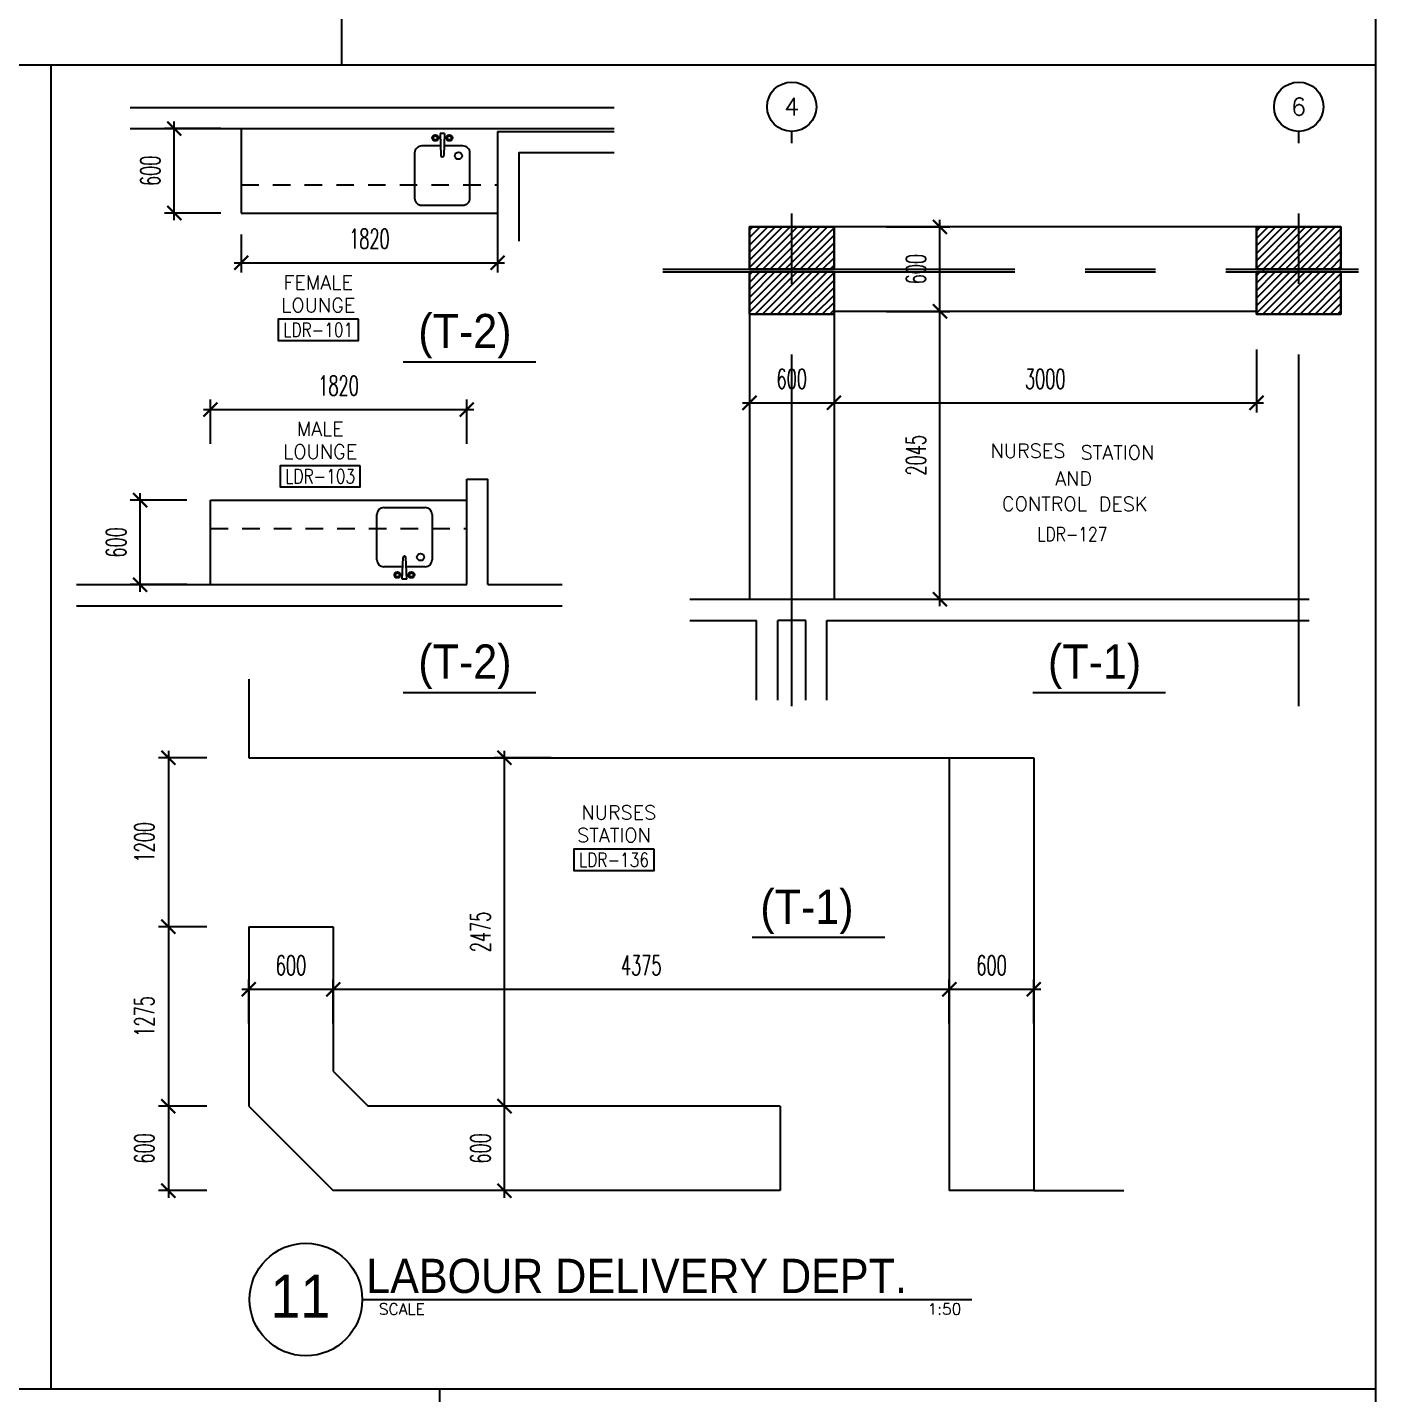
# Model space of a CAD drawing. Extents: x 417759.1 to 417809, y 43468.8 to 43507.6.
# Drawn here: x 417799.43 to 417809, y 43488.22 to 43497.93 of the extents above; entities that cross this region are included whole.
import ezdxf
from ezdxf.enums import TextEntityAlignment as Align

# ---------------------------------------------------------------- set-up
doc = ezdxf.new("R2010")
doc.units = 0
doc.header["$MEASUREMENT"] = 0
doc.header["$PDMODE"] = 3
doc.header["$PDSIZE"] = 0.1
doc.linetypes.add('CENTERX2', pattern=[4, 2.5, -0.5, 0.5, -0.5])
doc.linetypes.add('HIDDEN2', pattern=[0.1875, 0.125, -0.0625])
doc.layers.get('0').update_dxf_attribs({"linetype": 'CONTINUOUS'})
doc.layers.get('DEFPOINTS').update_dxf_attribs({"linetype": 'CONTINUOUS'})
for name, color, linetype in [('AX', 6, 'CONTINUOUS'), ('AX-CR', 2, 'CONTINUOUS'), ('AX-DIM', 4, 'CONTINUOUS'), ('AX-TXT', 4, 'CONTINUOUS'), ('AXES', 11, 'CENTERX2'), ('COL', 2, 'CONTINUOUS'), ('COUNTER', 2, 'CONTINUOUS'), ('HAT', 8, 'CONTINUOUS'), ('ME-FIX', 3, 'CONTINUOUS'), ('RM-BOX', 2, 'CONTINUOUS'), ('RM-NAME', 2, 'CONTINUOUS'), ('RM-NO', 2, 'CONTINUOUS'), ('TXT', 2, 'CONTINUOUS'), ('TXT1', 2, 'CONTINUOUS'), ('WALL', 6, 'CONTINUOUS')]:
    doc.layers.add(name, color=color, linetype=linetype)
doc.styles.add('ROMANS', font='ROMANS.shx', dxfattribs={"width": 0.6})
doc.styles.add('TTXT', font='swisse.ttf', dxfattribs={"width": 0.6})
doc.dimstyles.new('STANDARD in', dxfattribs={"dimtxt": 0.14, "dimasz": 0.1, "dimexe": 0.07, "dimexo": 0.05, "dimgap": 0.1, "dimtad": 1, "dimdec": 0, "dimlfac": 1000, "dimzin": 0, "dimdsep": 46, "dimtxsty": 'ROMANS', "dimblk": 'ARCHTICK', "dimcen": 0.05, "dimdle": 0.05, "dimclrd": 4, "dimclre": 4, "dimclrt": 2, "dimadec": 0, "dimazin": 0, "dimtfac": 1, "dimtdec": 0, "dimtmove": 2, "dimatfit": 3, "dimfxl": 0, "dimtolj": 1, "dimtzin": 0, "dimarcsym": 0})

# ---------------------------------------------------------------- blocks, each defined once
blk = doc.blocks.new('_ARCHTICK')
at = {"color": 0, "linetype": 'ByBlock', "const_width": 0.15}
blk.add_lwpolyline([(-0.5, -0.5), (0.5, 0.5)], dxfattribs=at)
blk = doc.blocks.new('*D170')
at = {"layer": 'AX-DIM', "color": 4, "linetype": 'ByBlock', "lineweight": -2}
for p, q in [((417800.8023, 43497.2096), (417800.4005, 43497.2096)), ((417800.4705, 43496.5596), (417800.4705, 43497.2596)), ((417800.8023, 43496.6096), (417800.4005, 43496.6096))]:
    blk.add_line(p, q, dxfattribs=at)
at = {"layer": 'DEFPOINTS', "color": 0, "linetype": 'ByBlock'}
for p in [(417800.4705, 43497.2096), (417800.8523, 43497.2096), (417800.8523, 43496.6096)]:
    blk.add_point(p, dxfattribs=at)
at = {"layer": 'AX-DIM', "color": 4, "linetype": 'ByBlock', "lineweight": -2, "xscale": 0.1, "yscale": 0.1, "zscale": 0.1}
for p, rotation in [((417800.4705, 43497.2096), 90), ((417800.4705, 43496.6096), 270)]:
    blk.add_blockref('_ARCHTICK', p, dxfattribs=dict(at, rotation=rotation))
at = {"layer": 'AX-DIM', "color": 2, "linetype": 'ByBlock', "insert": (417800.3005, 43496.9096), "char_height": 0.14, "attachment_point": 5, "rotation": 90, "style": 'ROMANS'}
blk.add_mtext('\\A1;600', dxfattribs=at)
blk = doc.blocks.new('*D171')
at = {"layer": 'AX-DIM', "color": 4, "linetype": 'ByBlock', "lineweight": -2}
for p, q in [((417800.9465, 43496.4563), (417800.9465, 43496.1865)), ((417802.7663, 43496.4563), (417802.7663, 43496.1865)), ((417800.8965, 43496.2565), (417802.8163, 43496.2565))]:
    blk.add_line(p, q, dxfattribs=at)
at = {"layer": 'DEFPOINTS', "color": 0, "linetype": 'ByBlock'}
for p in [(417800.9465, 43496.5063), (417802.7663, 43496.5063), (417802.7663, 43496.2565)]:
    blk.add_point(p, dxfattribs=at)
at = {"layer": 'AX-DIM', "color": 4, "linetype": 'ByBlock', "lineweight": -2, "xscale": 0.1, "yscale": 0.1, "zscale": 0.1, "rotation": 180}
blk.add_blockref('_ARCHTICK', (417800.9465, 43496.2565), dxfattribs=at)
at = {"layer": 'AX-DIM', "color": 4, "linetype": 'ByBlock', "lineweight": -2, "xscale": 0.1, "yscale": 0.1, "zscale": 0.1}
blk.add_blockref('_ARCHTICK', (417802.7663, 43496.2565), dxfattribs=at)
at = {"layer": 'AX-DIM', "color": 2, "linetype": 'ByBlock', "insert": (417801.8564, 43496.4265), "char_height": 0.14, "attachment_point": 5, "style": 'ROMANS'}
blk.add_mtext('\\A1;1820', dxfattribs=at)
blk = doc.blocks.new('C5')
at = {"layer": 'HAT', "linetype": 'ByBlock'}
h = blk.add_hatch(dxfattribs=at)
h.set_pattern_fill('ANSI31', color=256, scale=300, style=0)
h.set_pattern_definition([(45, (-223356.182, -51411.005), (-26.516504, 26.516504), [])])
h.paths.add_polyline_path([(300, 300), (0, 300), (0, 0), (300, 0)])
h.paths.add_polyline_path([(600, 300), (300, 300), (300, 0), (600, 0)])
at = {"layer": 'COL'}
blk.add_lwpolyline([(600, 300), (0, 300), (0, 0), (600, 0)], close=True, dxfattribs=at)
blk = doc.blocks.new('*D172')
at = {"layer": 'AX-DIM', "color": 4, "linetype": 'ByBlock', "lineweight": -2}
for p, q in [((417805.9077, 43493.8159), (417805.9077, 43495.9609)), ((417805.5281, 43495.9109), (417805.9777, 43495.9109)), ((417805.5281, 43493.8659), (417805.9777, 43493.8659))]:
    blk.add_line(p, q, dxfattribs=at)
at = {"layer": 'DEFPOINTS', "color": 0, "linetype": 'ByBlock'}
for p in [(417805.4781, 43495.9109), (417805.9077, 43495.9109), (417805.4781, 43493.8659)]:
    blk.add_point(p, dxfattribs=at)
at = {"layer": 'AX-DIM', "color": 4, "linetype": 'ByBlock', "lineweight": -2, "xscale": 0.1, "yscale": 0.1, "zscale": 0.1}
for p, rotation in [((417805.9077, 43495.9109), 90), ((417805.9077, 43493.8659), 270)]:
    blk.add_blockref('_ARCHTICK', p, dxfattribs=dict(at, rotation=rotation))
at = {"layer": 'AX-DIM', "color": 2, "linetype": 'ByBlock', "insert": (417805.7377, 43494.8884), "char_height": 0.14, "attachment_point": 5, "rotation": 90, "style": 'ROMANS'}
blk.add_mtext('\\A1;2045', dxfattribs=at)
blk = doc.blocks.new('*D173')
at = {"layer": 'AX-DIM', "color": 4, "linetype": 'ByBlock', "lineweight": -2}
for p, q in [((417805.9077, 43495.8609), (417805.9077, 43496.5609)), ((417805.5281, 43496.5109), (417805.9777, 43496.5109)), ((417805.5281, 43495.9109), (417805.9777, 43495.9109))]:
    blk.add_line(p, q, dxfattribs=at)
at = {"layer": 'DEFPOINTS', "color": 0, "linetype": 'ByBlock'}
for p in [(417805.4781, 43496.5109), (417805.9077, 43496.5109), (417805.4781, 43495.9109)]:
    blk.add_point(p, dxfattribs=at)
at = {"layer": 'AX-DIM', "color": 4, "linetype": 'ByBlock', "lineweight": -2, "xscale": 0.1, "yscale": 0.1, "zscale": 0.1}
for p, rotation in [((417805.9077, 43496.5109), 90), ((417805.9077, 43495.9109), 270)]:
    blk.add_blockref('_ARCHTICK', p, dxfattribs=dict(at, rotation=rotation))
at = {"layer": 'AX-DIM', "color": 2, "linetype": 'ByBlock', "insert": (417805.7377, 43496.2109), "char_height": 0.14, "attachment_point": 5, "rotation": 90, "style": 'ROMANS'}
blk.add_mtext('\\A1;600', dxfattribs=at)
blk = doc.blocks.new('*D174')
at = {"layer": 'AX-DIM', "color": 4, "linetype": 'ByBlock', "lineweight": -2}
for p, q in [((417804.5556, 43495.6411), (417804.5556, 43495.1915)), ((417805.1556, 43495.6411), (417805.1556, 43495.1915)), ((417804.5056, 43495.2615), (417805.2056, 43495.2615))]:
    blk.add_line(p, q, dxfattribs=at)
at = {"layer": 'DEFPOINTS', "color": 0, "linetype": 'ByBlock'}
for p in [(417804.5556, 43495.6911), (417805.1556, 43495.6911), (417805.1556, 43495.2615)]:
    blk.add_point(p, dxfattribs=at)
at = {"layer": 'AX-DIM', "color": 4, "linetype": 'ByBlock', "lineweight": -2, "xscale": 0.1, "yscale": 0.1, "zscale": 0.1, "rotation": 180}
blk.add_blockref('_ARCHTICK', (417804.5556, 43495.2615), dxfattribs=at)
at = {"layer": 'AX-DIM', "color": 4, "linetype": 'ByBlock', "lineweight": -2, "xscale": 0.1, "yscale": 0.1, "zscale": 0.1}
blk.add_blockref('_ARCHTICK', (417805.1556, 43495.2615), dxfattribs=at)
at = {"layer": 'AX-DIM', "color": 2, "linetype": 'ByBlock', "insert": (417804.8556, 43495.4315), "char_height": 0.14, "attachment_point": 5, "style": 'ROMANS'}
blk.add_mtext('\\A1;600', dxfattribs=at)
blk = doc.blocks.new('*D175')
at = {"layer": 'AX-DIM', "color": 4, "linetype": 'ByBlock', "lineweight": -2}
for p, q in [((417805.1556, 43495.6411), (417805.1556, 43495.1915)), ((417808.1556, 43495.6411), (417808.1556, 43495.1915)), ((417805.1056, 43495.2615), (417808.2056, 43495.2615))]:
    blk.add_line(p, q, dxfattribs=at)
at = {"layer": 'DEFPOINTS', "color": 0, "linetype": 'ByBlock'}
for p in [(417805.1556, 43495.6911), (417808.1556, 43495.6911), (417808.1556, 43495.2615)]:
    blk.add_point(p, dxfattribs=at)
at = {"layer": 'AX-DIM', "color": 4, "linetype": 'ByBlock', "lineweight": -2, "xscale": 0.1, "yscale": 0.1, "zscale": 0.1, "rotation": 180}
blk.add_blockref('_ARCHTICK', (417805.1556, 43495.2615), dxfattribs=at)
at = {"layer": 'AX-DIM', "color": 4, "linetype": 'ByBlock', "lineweight": -2, "xscale": 0.1, "yscale": 0.1, "zscale": 0.1}
blk.add_blockref('_ARCHTICK', (417808.1556, 43495.2615), dxfattribs=at)
at = {"layer": 'AX-DIM', "color": 2, "linetype": 'ByBlock', "insert": (417806.6556, 43495.4315), "char_height": 0.14, "attachment_point": 5, "style": 'ROMANS'}
blk.add_mtext('\\A1;3000', dxfattribs=at)
blk = doc.blocks.new('*D176')
at = {"layer": 'AX-DIM', "color": 4, "linetype": 'ByBlock', "lineweight": -2}
for p, q in [((417800.2279, 43493.9197), (417800.2279, 43494.6197)), ((417800.5598, 43494.5697), (417800.1579, 43494.5697)), ((417800.5598, 43493.9697), (417800.1579, 43493.9697))]:
    blk.add_line(p, q, dxfattribs=at)
at = {"layer": 'DEFPOINTS', "color": 0, "linetype": 'ByBlock'}
for p in [(417800.2279, 43494.5697), (417800.6098, 43494.5697), (417800.6098, 43493.9697)]:
    blk.add_point(p, dxfattribs=at)
at = {"layer": 'AX-DIM', "color": 4, "linetype": 'ByBlock', "lineweight": -2, "xscale": 0.1, "yscale": 0.1, "zscale": 0.1}
for p, rotation in [((417800.2279, 43494.5697), 90), ((417800.2279, 43493.9697), 270)]:
    blk.add_blockref('_ARCHTICK', p, dxfattribs=dict(at, rotation=rotation))
at = {"layer": 'AX-DIM', "color": 2, "linetype": 'ByBlock', "insert": (417800.0579, 43494.2697), "char_height": 0.14, "attachment_point": 5, "rotation": 90, "style": 'ROMANS'}
blk.add_mtext('\\A1;600', dxfattribs=at)
blk = doc.blocks.new('*D177')
at = {"layer": 'AX-DIM', "color": 4, "linetype": 'ByBlock', "lineweight": -2}
for p, q in [((417800.7273, 43494.9707), (417800.7273, 43495.2838)), ((417802.5471, 43494.9707), (417802.5471, 43495.2838)), ((417800.6773, 43495.2138), (417802.5971, 43495.2138))]:
    blk.add_line(p, q, dxfattribs=at)
at = {"layer": 'DEFPOINTS', "color": 0, "linetype": 'ByBlock'}
for p in [(417802.5471, 43495.2138), (417800.7273, 43494.9207), (417802.5471, 43494.9207)]:
    blk.add_point(p, dxfattribs=at)
at = {"layer": 'AX-DIM', "color": 4, "linetype": 'ByBlock', "lineweight": -2, "xscale": 0.1, "yscale": 0.1, "zscale": 0.1, "rotation": 180}
blk.add_blockref('_ARCHTICK', (417800.7273, 43495.2138), dxfattribs=at)
at = {"layer": 'AX-DIM', "color": 4, "linetype": 'ByBlock', "lineweight": -2, "xscale": 0.1, "yscale": 0.1, "zscale": 0.1}
blk.add_blockref('_ARCHTICK', (417802.5471, 43495.2138), dxfattribs=at)
at = {"layer": 'AX-DIM', "color": 2, "linetype": 'ByBlock', "insert": (417801.6372, 43495.3838), "char_height": 0.14, "attachment_point": 5, "style": 'ROMANS'}
blk.add_mtext('\\A1;1820', dxfattribs=at)
blk = doc.blocks.new('RM1')
at = {"layer": 'RM-BOX'}
blk.add_lwpolyline([(570, -200), (-570, -200), (-570, -500), (570, -500)], close=True, dxfattribs=at)
at = {"layer": 'RM-NAME', "style": 'ROMANS'}
for tag, p in [('ROOMNAME1', (0, 324)), ('ROOMNAME2', (0, 0))]:
    blk.add_attdef(tag, text='', height=200, dxfattribs=at).set_placement(p, align=Align.MIDDLE)
at = {"layer": 'RM-NO', "style": 'ROMANS', "width": 0.8}
blk.add_attdef('ROOMNO', text='', height=200, dxfattribs=at).set_placement((0, -350), align=Align.MIDDLE)
blk = doc.blocks.new('*D178')
at = {"layer": 'AX-DIM', "color": 4, "linetype": 'ByBlock', "lineweight": -2}
for p, q in [((417803.1471, 43492.7398), (417802.7452, 43492.7398)), ((417802.8152, 43490.2148), (417802.8152, 43492.7898)), ((417803.1471, 43490.2648), (417802.7452, 43490.2648))]:
    blk.add_line(p, q, dxfattribs=at)
at = {"layer": 'DEFPOINTS', "color": 0, "linetype": 'ByBlock'}
for p in [(417802.8152, 43492.7398), (417803.1971, 43492.7398), (417803.1971, 43490.2648)]:
    blk.add_point(p, dxfattribs=at)
at = {"layer": 'AX-DIM', "color": 4, "linetype": 'ByBlock', "lineweight": -2, "xscale": 0.1, "yscale": 0.1, "zscale": 0.1}
for p, rotation in [((417802.8152, 43492.7398), 90), ((417802.8152, 43490.2648), 270)]:
    blk.add_blockref('_ARCHTICK', p, dxfattribs=dict(at, rotation=rotation))
at = {"layer": 'AX-DIM', "color": 2, "linetype": 'ByBlock', "insert": (417802.6452, 43491.5023), "char_height": 0.14, "attachment_point": 5, "rotation": 90, "style": 'ROMANS'}
blk.add_mtext('\\A1;2475', dxfattribs=at)
blk = doc.blocks.new('*D179')
at = {"layer": 'AX-DIM', "color": 4, "linetype": 'ByBlock', "lineweight": -2}
for p, q in [((417801.5494, 43491.0951), (417806.0244, 43491.0951)), ((417801.5994, 43490.852), (417801.5994, 43491.1651)), ((417805.9744, 43490.852), (417805.9744, 43491.1651))]:
    blk.add_line(p, q, dxfattribs=at)
at = {"layer": 'DEFPOINTS', "color": 0, "linetype": 'ByBlock'}
for p in [(417805.9744, 43491.0951), (417801.5994, 43490.802), (417805.9744, 43490.802)]:
    blk.add_point(p, dxfattribs=at)
at = {"layer": 'AX-DIM', "color": 4, "linetype": 'ByBlock', "lineweight": -2, "xscale": 0.1, "yscale": 0.1, "zscale": 0.1, "rotation": 180}
blk.add_blockref('_ARCHTICK', (417801.5994, 43491.0951), dxfattribs=at)
at = {"layer": 'AX-DIM', "color": 4, "linetype": 'ByBlock', "lineweight": -2, "xscale": 0.1, "yscale": 0.1, "zscale": 0.1}
blk.add_blockref('_ARCHTICK', (417805.9744, 43491.0951), dxfattribs=at)
at = {"layer": 'AX-DIM', "color": 2, "linetype": 'ByBlock', "insert": (417803.7869, 43491.2651), "char_height": 0.14, "attachment_point": 5, "style": 'ROMANS'}
blk.add_mtext('\\A1;4375', dxfattribs=at)
blk = doc.blocks.new('*D180')
at = {"layer": 'AX-DIM', "color": 4, "linetype": 'ByBlock', "lineweight": -2}
for p, q in [((417805.9244, 43491.0951), (417806.6244, 43491.0951)), ((417805.9744, 43490.852), (417805.9744, 43491.1651)), ((417806.5744, 43490.852), (417806.5744, 43491.1651))]:
    blk.add_line(p, q, dxfattribs=at)
at = {"layer": 'DEFPOINTS', "color": 0, "linetype": 'ByBlock'}
for p in [(417806.5744, 43491.0951), (417805.9744, 43490.802), (417806.5744, 43490.802)]:
    blk.add_point(p, dxfattribs=at)
at = {"layer": 'AX-DIM', "color": 4, "linetype": 'ByBlock', "lineweight": -2, "xscale": 0.1, "yscale": 0.1, "zscale": 0.1, "rotation": 180}
blk.add_blockref('_ARCHTICK', (417805.9744, 43491.0951), dxfattribs=at)
at = {"layer": 'AX-DIM', "color": 4, "linetype": 'ByBlock', "lineweight": -2, "xscale": 0.1, "yscale": 0.1, "zscale": 0.1}
blk.add_blockref('_ARCHTICK', (417806.5744, 43491.0951), dxfattribs=at)
at = {"layer": 'AX-DIM', "color": 2, "linetype": 'ByBlock', "insert": (417806.2744, 43491.2651), "char_height": 0.14, "attachment_point": 5, "style": 'ROMANS'}
blk.add_mtext('\\A1;600', dxfattribs=at)
blk = doc.blocks.new('*D181')
at = {"layer": 'AX-DIM', "color": 4, "linetype": 'ByBlock', "lineweight": -2}
for p, q in [((417800.9494, 43491.0951), (417801.6494, 43491.0951)), ((417800.9994, 43490.852), (417800.9994, 43491.1651)), ((417801.5994, 43490.852), (417801.5994, 43491.1651))]:
    blk.add_line(p, q, dxfattribs=at)
at = {"layer": 'DEFPOINTS', "color": 0, "linetype": 'ByBlock'}
for p in [(417801.5994, 43491.0951), (417800.9994, 43490.802), (417801.5994, 43490.802)]:
    blk.add_point(p, dxfattribs=at)
at = {"layer": 'AX-DIM', "color": 4, "linetype": 'ByBlock', "lineweight": -2, "xscale": 0.1, "yscale": 0.1, "zscale": 0.1, "rotation": 180}
blk.add_blockref('_ARCHTICK', (417800.9994, 43491.0951), dxfattribs=at)
at = {"layer": 'AX-DIM', "color": 4, "linetype": 'ByBlock', "lineweight": -2, "xscale": 0.1, "yscale": 0.1, "zscale": 0.1}
blk.add_blockref('_ARCHTICK', (417801.5994, 43491.0951), dxfattribs=at)
at = {"layer": 'AX-DIM', "color": 2, "linetype": 'ByBlock', "insert": (417801.2994, 43491.2651), "char_height": 0.14, "attachment_point": 5, "style": 'ROMANS'}
blk.add_mtext('\\A1;600', dxfattribs=at)
blk = doc.blocks.new('*D182')
at = {"layer": 'AX-DIM', "color": 4, "linetype": 'ByBlock', "lineweight": -2}
for p, q in [((417802.8152, 43489.6148), (417802.8152, 43490.3148)), ((417803.1471, 43490.2648), (417802.7452, 43490.2648)), ((417803.1471, 43489.6648), (417802.7452, 43489.6648))]:
    blk.add_line(p, q, dxfattribs=at)
at = {"layer": 'DEFPOINTS', "color": 0, "linetype": 'ByBlock'}
for p in [(417802.8152, 43490.2648), (417803.1971, 43490.2648), (417803.1971, 43489.6648)]:
    blk.add_point(p, dxfattribs=at)
at = {"layer": 'AX-DIM', "color": 4, "linetype": 'ByBlock', "lineweight": -2, "xscale": 0.1, "yscale": 0.1, "zscale": 0.1}
for p, rotation in [((417802.8152, 43490.2648), 90), ((417802.8152, 43489.6648), 270)]:
    blk.add_blockref('_ARCHTICK', p, dxfattribs=dict(at, rotation=rotation))
at = {"layer": 'AX-DIM', "color": 2, "linetype": 'ByBlock', "insert": (417802.6452, 43489.9648), "char_height": 0.14, "attachment_point": 5, "rotation": 90, "style": 'ROMANS'}
blk.add_mtext('\\A1;600', dxfattribs=at)
blk = doc.blocks.new('*D183')
at = {"layer": 'AX-DIM', "color": 4, "linetype": 'ByBlock', "lineweight": -2}
for p, q in [((417800.7014, 43492.7398), (417800.3585, 43492.7398)), ((417800.4285, 43492.7898), (417800.4285, 43491.4898)), ((417800.7014, 43491.5398), (417800.3585, 43491.5398))]:
    blk.add_line(p, q, dxfattribs=at)
at = {"layer": 'DEFPOINTS', "color": 0, "linetype": 'ByBlock'}
for p in [(417800.7514, 43492.7398), (417800.4285, 43491.5398), (417800.7514, 43491.5398)]:
    blk.add_point(p, dxfattribs=at)
at = {"layer": 'AX-DIM', "color": 4, "linetype": 'ByBlock', "lineweight": -2, "xscale": 0.1, "yscale": 0.1, "zscale": 0.1}
for p, rotation in [((417800.4285, 43492.7398), 90), ((417800.4285, 43491.5398), 270)]:
    blk.add_blockref('_ARCHTICK', p, dxfattribs=dict(at, rotation=rotation))
at = {"layer": 'AX-DIM', "color": 2, "linetype": 'ByBlock', "insert": (417800.2585, 43492.1398), "char_height": 0.14, "attachment_point": 5, "rotation": 90, "style": 'ROMANS'}
blk.add_mtext('\\A1;1200', dxfattribs=at)
blk = doc.blocks.new('*D184')
at = {"layer": 'AX-DIM', "color": 4, "linetype": 'ByBlock', "lineweight": -2}
for p, q in [((417800.4285, 43491.5898), (417800.4285, 43490.2148)), ((417800.7014, 43491.5398), (417800.3585, 43491.5398)), ((417800.7014, 43490.2648), (417800.3585, 43490.2648))]:
    blk.add_line(p, q, dxfattribs=at)
at = {"layer": 'DEFPOINTS', "color": 0, "linetype": 'ByBlock'}
for p in [(417800.7514, 43491.5398), (417800.4285, 43490.2648), (417800.7514, 43490.2648)]:
    blk.add_point(p, dxfattribs=at)
at = {"layer": 'AX-DIM', "color": 4, "linetype": 'ByBlock', "lineweight": -2, "xscale": 0.1, "yscale": 0.1, "zscale": 0.1}
for p, rotation in [((417800.4285, 43491.5398), 90), ((417800.4285, 43490.2648), 270)]:
    blk.add_blockref('_ARCHTICK', p, dxfattribs=dict(at, rotation=rotation))
at = {"layer": 'AX-DIM', "color": 2, "linetype": 'ByBlock', "insert": (417800.2585, 43490.9023), "char_height": 0.14, "attachment_point": 5, "rotation": 90, "style": 'ROMANS'}
blk.add_mtext('\\A1;1275', dxfattribs=at)
blk = doc.blocks.new('*D185')
at = {"layer": 'AX-DIM', "color": 4, "linetype": 'ByBlock', "lineweight": -2}
for p, q in [((417800.4285, 43490.3148), (417800.4285, 43489.6148)), ((417800.7014, 43490.2648), (417800.3585, 43490.2648)), ((417800.7014, 43489.6648), (417800.3585, 43489.6648))]:
    blk.add_line(p, q, dxfattribs=at)
at = {"layer": 'DEFPOINTS', "color": 0, "linetype": 'ByBlock'}
for p in [(417800.7514, 43490.2648), (417800.4285, 43489.6648), (417800.7514, 43489.6648)]:
    blk.add_point(p, dxfattribs=at)
at = {"layer": 'AX-DIM', "color": 4, "linetype": 'ByBlock', "lineweight": -2, "xscale": 0.1, "yscale": 0.1, "zscale": 0.1}
for p, rotation in [((417800.4285, 43490.2648), 90), ((417800.4285, 43489.6648), 270)]:
    blk.add_blockref('_ARCHTICK', p, dxfattribs=dict(at, rotation=rotation))
at = {"layer": 'AX-DIM', "color": 2, "linetype": 'ByBlock', "insert": (417800.2585, 43489.9648), "char_height": 0.14, "attachment_point": 5, "rotation": 90, "style": 'ROMANS'}
blk.add_mtext('\\A1;600', dxfattribs=at)
blk = doc.blocks.new('AXU')
at = {"layer": 'AX-CR'}
blk.add_circle((0, 350), 350, dxfattribs=at)
at = {"layer": 'AX-TXT', "style": 'ROMANS'}
blk.add_attdef('AX', text='', height=250, dxfattribs=at).set_placement((0, 350), align=Align.MIDDLE)

msp = doc.modelspace()

# ---------------------------------------------------------------- linework, layer by layer
at = {"layer": 'AX-DIM'}
for p, q in [((417801.6588, 43507.6348), (417801.6588, 43497.6622)), ((417809.0021, 43507.6348), (417809.0021, 43468.7602)), ((417759.0538, 43497.6622), (417809.0021, 43497.6622)), ((417799.5934, 43497.6622), (417799.5934, 43488.2568)), ((417759.0538, 43488.2568), (417809.0021, 43488.2568)), ((417802.3551, 43488.2568), (417802.3551, 43478.1421))]:
    msp.add_line(p, q, dxfattribs=at)
at = {"layer": 'AXES'}
for p, q in [((417804.8556, 43493.1058), (417804.8556, 43497.1899)), ((417808.4556, 43493.1058), (417808.4556, 43497.1899)), ((417803.9389, 43496.2109), (417808.8803, 43496.2109)), ((417803.9389, 43496.1909), (417808.8803, 43496.1909))]:
    msp.add_line(p, q, dxfattribs=at)
at = {"layer": 'COL', "linetype": 'ByBlock'}
msp.add_line((417808.2056, 43496.1909), (417808.2056, 43496.2109), dxfattribs=at)
at = {"layer": 'COUNTER'}
for p, q in [((417800.9465, 43497.2096), (417800.9465, 43496.6096)), ((417800.9465, 43496.6096), (417802.7663, 43496.6096)), ((417808.1556, 43496.5109), (417805.1556, 43496.5109)), ((417804.5556, 43495.8909), (417804.5556, 43493.8659)), ((417805.1556, 43495.8909), (417805.1556, 43493.8659)), ((417808.1556, 43495.9109), (417805.1563, 43495.9109)), ((417800.7273, 43493.9697), (417800.7273, 43494.5697)), ((417800.7273, 43494.5697), (417802.5471, 43494.5697))]:
    msp.add_line(p, q, dxfattribs=at)
at = {"layer": 'COUNTER', "linetype": 'ByBlock'}
for p, q in [((417805.9744, 43492.7398), (417805.9744, 43489.6648)), ((417800.9994, 43491.5398), (417800.9994, 43490.2648)), ((417800.9994, 43491.5398), (417801.5994, 43491.5398)), ((417801.5994, 43491.5398), (417801.5994, 43490.5133)), ((417801.5994, 43490.5133), (417801.8479, 43490.2648)), ((417800.9994, 43490.2648), (417801.5994, 43489.6648)), ((417804.7744, 43490.2648), (417801.8479, 43490.2648)), ((417804.7744, 43490.2648), (417804.7744, 43489.6648)), ((417804.7744, 43489.6648), (417801.5994, 43489.6648)), ((417806.5744, 43489.6648), (417805.9744, 43489.6648))]:
    msp.add_line(p, q, dxfattribs=at)
at = {"layer": 'HAT', "linetype": 'ByBlock'}
msp.add_arc((417805.2086, 43495.9079), 0.003, 90, 180, dxfattribs=at)
at = {"layer": 'ME-FIX'}
for p, q in [((417802.358, 43497.1743), (417802.364, 43497.019)), ((417802.39, 43497.1743), (417802.358, 43497.1743)), ((417802.39, 43497.1743), (417802.384, 43497.019)), ((417801.9588, 43494.517), (417802.2517, 43494.517)), ((417801.9089, 43494.1461), (417801.9089, 43494.4672)), ((417802.3016, 43494.4672), (417802.3016, 43494.1461)), ((417802.0953, 43494.0962), (417801.9588, 43494.0962)), ((417802.0892, 43494.008), (417802.0953, 43494.1633)), ((417802.1213, 43494.008), (417802.1152, 43494.1633)), ((417802.2517, 43494.0962), (417802.1152, 43494.0962)), ((417802.1213, 43494.008), (417802.0892, 43494.008))]:
    msp.add_line(p, q, dxfattribs=at)
at = {"layer": 'ME-FIX', "linetype": 'HIDDEN2'}
for p, q in [((417800.9465, 43496.8096), (417802.7663, 43496.8096)), ((417800.7273, 43494.3697), (417802.5471, 43494.3697))]:
    msp.add_line(p, q, dxfattribs=at)
at = {"layer": 'ME-FIX'}
msp.add_lwpolyline([(417802.364, 43497.0861), (417802.2275, 43497.0861, 0.414214), (417802.1777, 43497.0362), (417802.1777, 43496.7151, 0.414214), (417802.2275, 43496.6652), (417802.5204, 43496.6652, 0.414214), (417802.5703, 43496.7151), (417802.5703, 43497.0362, 0.414214), (417802.5204, 43497.0861), (417802.384, 43497.0861)], format="xyb", dxfattribs=at)
for centre, radius in [((417802.3242, 43497.1432), 0.0217), ((417802.3242, 43497.1432), 0.014), ((417802.4238, 43497.1432), 0.0217), ((417802.4238, 43497.1432), 0.014), ((417802.4884, 43497.0166), 0.0255), ((417802.2197, 43494.1656), 0.0255), ((417802.0555, 43494.0391), 0.0217), ((417802.0555, 43494.0391), 0.014), ((417802.155, 43494.0391), 0.0217), ((417802.155, 43494.0391), 0.014)]:
    msp.add_circle(centre, radius, dxfattribs=at)
for centre, radius, start, end in [((417802.374, 43497.019), 0.00997, 180, 0), ((417801.9588, 43494.4672), 0.0499, 90, 180), ((417802.2517, 43494.4672), 0.0499, 0, 90), ((417801.9588, 43494.1461), 0.0499, 180, 270), ((417802.1052, 43494.1633), 0.00997, 0, 180), ((417802.2517, 43494.1461), 0.0499, 270, 0)]:
    msp.add_arc(centre, radius, start, end, dxfattribs=at)
at = {"layer": 'TXT', "color": 6}
msp.add_line((417801.8053, 43488.8916), (417806.1342, 43488.8916), dxfattribs=at)
msp.add_circle((417801.4053, 43488.8916), 0.4, dxfattribs=at)
at = {"layer": 'WALL', "color": 6}
for p, q in [((417800.1577, 43497.3596), (417803.5934, 43497.3596)), ((417800.1577, 43497.2096), (417803.5934, 43497.2096)), ((417802.7663, 43497.1896), (417802.7663, 43496.427)), ((417802.7663, 43497.1896), (417803.5934, 43497.1896)), ((417802.9163, 43497.0396), (417802.9163, 43496.4096)), ((417802.9163, 43497.0396), (417803.5934, 43497.0396)), ((417803.0385, 43495.549), (417802.0968, 43495.549)), ((417802.5471, 43493.9697), (417802.5471, 43494.7197)), ((417802.5471, 43494.7197), (417802.6971, 43494.7197)), ((417802.6971, 43493.9697), (417802.6971, 43494.7197)), ((417799.7767, 43493.9697), (417802.5471, 43493.9697)), ((417802.6971, 43493.9697), (417803.2253, 43493.9697)), ((417802.6971, 43493.9697), (417803.2253, 43493.9697)), ((417799.7767, 43493.8197), (417803.2253, 43493.8197)), ((417804.1325, 43493.8659), (417808.5298, 43493.8659)), ((417804.1325, 43493.7159), (417804.6056, 43493.7159)), ((417804.6056, 43493.1499), (417804.6056, 43493.7159)), ((417804.7556, 43493.1499), (417804.7556, 43493.7159)), ((417804.9556, 43493.7159), (417804.7556, 43493.7159)), ((417804.9556, 43493.1499), (417804.9556, 43493.7159)), ((417805.1056, 43493.7159), (417808.5295, 43493.7159)), ((417805.1056, 43493.1499), (417805.1056, 43493.7159)), ((417800.9994, 43493.298), (417800.9994, 43492.7398)), ((417803.0385, 43493.2011), (417802.0968, 43493.2011)), ((417807.51, 43493.2011), (417806.5682, 43493.2011)), ((417800.9994, 43492.7398), (417806.5744, 43492.7398)), ((417806.5744, 43492.7398), (417806.5744, 43489.6648)), ((417805.5164, 43491.4636), (417804.5746, 43491.4636)), ((417806.5744, 43489.6648), (417807.2137, 43489.6648))]:
    msp.add_line(p, q, dxfattribs=at)
at = {"layer": 'WALL', "linetype": 'ByBlock', "ltscale": 0.3}
for points in [[(417804.5556, 43496.5109), (417805.1556, 43496.5109), (417805.1556, 43496.2109), (417804.5556, 43496.2109)], [(417808.1556, 43496.5109), (417808.7556, 43496.5109), (417808.7556, 43496.2109), (417808.1556, 43496.2109)], [(417804.5556, 43496.1909), (417805.1556, 43496.1909), (417805.1556, 43495.8909), (417804.5556, 43495.8909)], [(417808.1556, 43496.1909), (417808.7556, 43496.1909), (417808.7556, 43495.8909), (417808.1556, 43495.8909)]]:
    msp.add_lwpolyline(points, close=True, dxfattribs=at)

# ---------------------------------------------------------------- block references
at = {"layer": 'AX', "xscale": 0.0005000000237487257, "yscale": 0.0004999999946448952, "zscale": 0.0005}
for p, values in [((417804.8556, 43497.1899), {'AX': '4'}), ((417808.4556, 43497.1899), {'AX': '6'})]:
    msp.add_blockref('AXU', p, dxfattribs=at).add_auto_attribs(values)
at = {"layer": 'COL', "linetype": 'ByBlock', "xscale": 0.0009999999892897904, "yscale": 0.000999999996565748, "zscale": 0.001}
for p in [(417804.5556, 43496.2109), (417808.1556, 43496.2109), (417804.5556, 43495.8909), (417808.1556, 43495.8909)]:
    msp.add_blockref('C5', p, dxfattribs=at)
at = {"layer": 'RM-NAME', "xscale": 0.0005000000237487257, "yscale": 0.0005000000019208528, "zscale": 0.0005}
for p, values in [((417801.4928, 43495.9546), {'ROOMNO': 'LDR-101', 'ROOMNAME2': 'LOUNGE', 'ROOMNAME1': 'FEMALE'}), ((417801.5065, 43494.9144), {'ROOMNO': 'LDR-103', 'ROOMNAME2': 'LOUNGE', 'ROOMNAME1': 'MALE'}), ((417803.593, 43492.1899), {'ROOMNO': 'LDR-136', 'ROOMNAME2': 'STATION', 'ROOMNAME1': ' NURSES'})]:
    msp.add_blockref('RM1', p, dxfattribs=at).add_auto_attribs(values)

# ---------------------------------------------------------------- texts
at = {"layer": 'RM-NAME', "style": 'ROMANS'}
for s, p in [('NURSES', (417806.5328, 43494.9211)), ('STATION', (417807.1684, 43494.9088)), ('AND', (417806.8572, 43494.7237)), ('CONTROL', (417806.6499, 43494.543)), ('DESK', (417807.2082, 43494.5425))]:
    msp.add_text(s, height=0.1, dxfattribs=at).set_placement(p, align=Align.MIDDLE)
for tag, text, height, width, p in [('LDR-127', 'H0-A00', 0.1, 0.8, (417806.8479, 43494.3288)), ('SCALE', '', 0.08, 1, (417802.0865, 43488.824)), ('1:50', '', 0.08, 1, (417805.9395, 43488.824))]:
    msp.add_attdef(tag, text=text, height=height, dxfattribs=dict(at, width=width)).set_placement(p, align=Align.MIDDLE)
at = {"layer": 'TXT1', "color": 6, "style": 'TTXT', "width": 0.9}
for s, height, p in [(' (T-2)', 0.24314, (417802.1187, 43495.6497)), (' (T-2)', 0.24314, (417802.1187, 43493.3018)), (' (T-1)', 0.24314, (417806.5901, 43493.3018)), (' (T-1)', 0.24314, (417804.5475, 43491.5602)), ('LABOUR DELIVERY DEPT.', 0.243141, (417801.8342, 43488.938)), ('11', 0.30393, (417801.1534, 43488.7637))]:
    msp.add_text(s, height=height, dxfattribs=at).set_placement(p)

# ---------------------------------------------------------------- dimensions: what is measured, and where the dimension line sits
at = {"layer": 'AX-DIM', "linetype": 'ByBlock', "ltscale": 0.3}
for base, p1, p2, picture, middle in [((417800.4705, 43497.2096), (417800.8523, 43496.6096), (417800.8523, 43497.2096), '*D170', (417800.3005, 43496.9096)), ((417805.9077, 43496.5109), (417805.4781, 43495.9109), (417805.4781, 43496.5109), '*D173', (417805.7377, 43496.2109)), ((417805.9077, 43495.9109), (417805.4781, 43493.8659), (417805.4781, 43495.9109), '*D172', (417805.7377, 43494.8884)), ((417800.2279, 43494.5697), (417800.6098, 43493.9697), (417800.6098, 43494.5697), '*D176', (417800.0579, 43494.2697)), ((417800.4285, 43491.5398), (417800.7514, 43492.7398), (417800.7514, 43491.5398), '*D183', (417800.2585, 43492.1398)), ((417802.8152, 43492.7398), (417803.1971, 43490.2648), (417803.1971, 43492.7398), '*D178', (417802.6452, 43491.5023)), ((417800.4285, 43490.2648), (417800.7514, 43491.5398), (417800.7514, 43490.2648), '*D184', (417800.2585, 43490.9023)), ((417800.4285, 43489.6648), (417800.7514, 43490.2648), (417800.7514, 43489.6648), '*D185', (417800.2585, 43489.9648)), ((417802.8152, 43490.2648), (417803.1971, 43489.6648), (417803.1971, 43490.2648), '*D182', (417802.6452, 43489.9648))]:
    dim = msp.add_linear_dim(base=base, p1=p1, p2=p2, angle=90, dimstyle='STANDARD in', dxfattribs=at)
    dim.commit()
    dim.dimension.update_dxf_attribs({"geometry": picture, "text_midpoint": middle})
for base, p1, p2, picture, middle in [((417802.7663, 43496.2565), (417800.9465, 43496.5063), (417802.7663, 43496.5063), '*D171', (417801.8564, 43496.4265)), ((417805.1556, 43495.2615), (417804.5556, 43495.6911), (417805.1556, 43495.6911), '*D174', (417804.8556, 43495.4315)), ((417808.1556, 43495.2615), (417805.1556, 43495.6911), (417808.1556, 43495.6911), '*D175', (417806.6556, 43495.4315)), ((417802.5471, 43495.2138), (417800.7273, 43494.9207), (417802.5471, 43494.9207), '*D177', (417801.6372, 43495.3838)), ((417801.5994, 43491.0951), (417800.9994, 43490.802), (417801.5994, 43490.802), '*D181', (417801.2994, 43491.2651)), ((417805.9744, 43491.0951), (417801.5994, 43490.802), (417805.9744, 43490.802), '*D179', (417803.7869, 43491.2651)), ((417806.5744, 43491.0951), (417805.9744, 43490.802), (417806.5744, 43490.802), '*D180', (417806.2744, 43491.2651))]:
    dim = msp.add_linear_dim(base=base, p1=p1, p2=p2, dimstyle='STANDARD in', dxfattribs=at)
    dim.commit()
    dim.dimension.update_dxf_attribs({"geometry": picture, "text_midpoint": middle})

doc.saveas('drawing.dxf')
